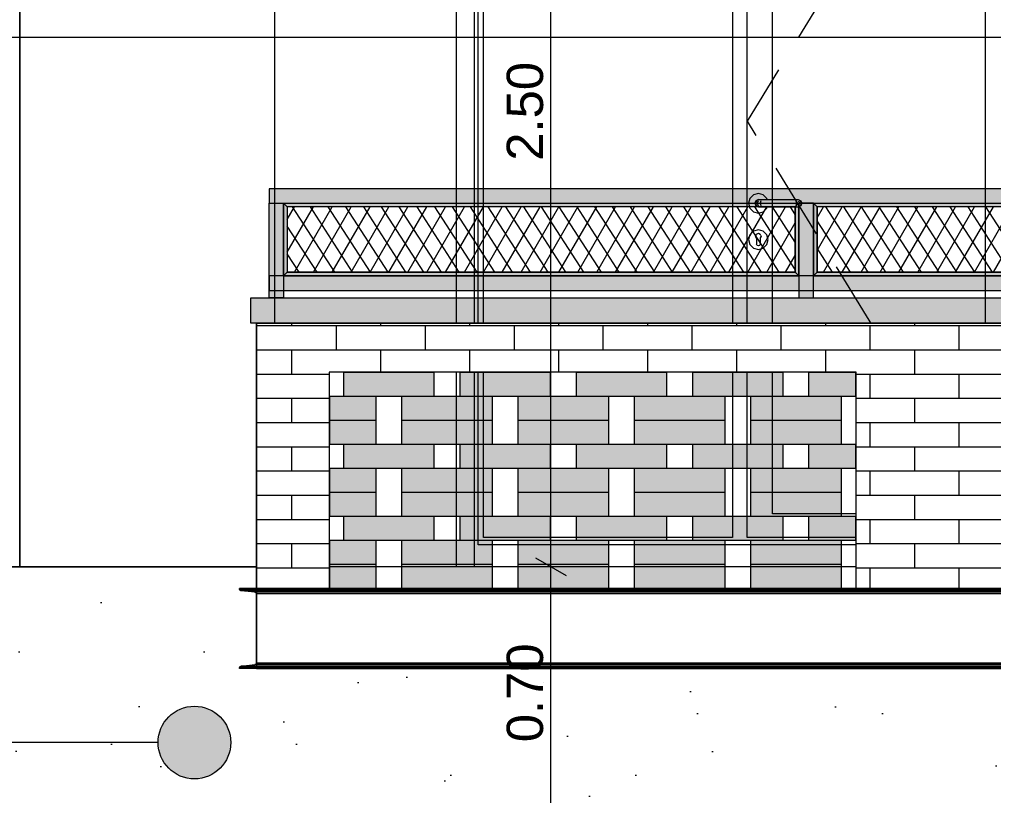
# Model space of a CAD drawing. Header units: millimetres. Extents: x 476571643 to 477489869, y 4620928210 to 4621294454.
# Drawn here: x 477462003 to 477464682, y 4621005800 to 4621007936 of the extents above; entities that cross this region are included whole.
import ezdxf

# ---------------------------------------------------------------- set-up
doc = ezdxf.new("R2010")
doc.units = ezdxf.units.MM
doc.header["$MEASUREMENT"] = 0
doc.set_wipeout_variables(frame=1)
doc.linetypes.add('Hidden Line', pattern=[317.5, 211.666667, -105.833333])
doc.linetypes.add('Wipeout_Contour', pattern=[1000, 0, -1000])
for name, color, linetype, lineweight in [('2D Drafting - General_Pen_No__7_Pen_No__7', 7, 'Continuous', 0), ('New_2D Drafting - General_Pen_No__30_Pen_No__9_Pen_No__9_Pen_No__250', 7, 'Continuous', 0), ('New_2D Drafting - General_Pen_No__30_Pen_No__9_Pen_No__9_Pen_No__255', 255, 'Continuous', 0), ('New_2D Drafting - General_Pen_No__30_Pen_No__9_Pen_No__9_Pen_No__42', 250, 'Continuous', 0), ('New_2D Drafting - General_Pen_No__30_Pen_No__9_Pen_No__9_Pen_No__7', 7, 'Continuous', 0), ('New_2D Drafting - General_Pen_No__4', 7, 'Continuous', 0), ('New_2D Drafting - General_Pen_No__7', 7, 'Continuous', 0), ('New_Structural - Bearing_Pen_No__250', 7, 'Continuous', 0), ('New_Structural - Bearing_Pen_No__4', 7, 'Continuous', 0), ('Structural - Bearing_Pen_No__250', 7, 'Continuous', 0), ('zoma_Pen_No__142', 142, 'Continuous', 0), ('zoma_Pen_No__5_Pen_No__142', 142, 'Continuous', 0)]:
    doc.layers.add(name, color=color, linetype=linetype, lineweight=lineweight)
for name, color, linetype in [('New_2D Drafting - General_Pen_No__30_Pen_No__9_Pen_No__9', 7, 'Continuous'), ('zoma', 7, 'Continuous'), ('zoma_Pen_No__5', 7, 'Continuous')]:
    doc.layers.add(name, color=color, linetype=linetype)
doc.layers.add('New_2D Drafting - General_Pen_No__30_Pen_No__9_Pen_No__9_Pen_No__252', color=7, linetype='Continuous', lineweight=0, true_color=0x666666)
doc.layers.add('New_2D Drafting - General_Pen_No__30_Pen_No__9_Pen_No__9_Pen_No__254', color=7, linetype='Continuous', lineweight=0, true_color=0xcccccc)
doc.styles.add('GENERATED_STYLE_2', font='arial.ttf')
doc.dimstyles.new('GENERATED_STYLE__32', dxfattribs={"dimtxt": 100, "dimasz": 64.421331, "dimexe": 0.18, "dimexo": 3, "dimgap": 0.09, "dimtad": 1, "dimlfac": 0.001, "dimzin": 0, "dimdsep": 46, "dimtxsty": 'GENERATED_STYLE_2', "dimblk": 'ARROWHEAD_2', "dimblk1": 'ARROWHEAD_2', "dimblk2": 'ARROWHEAD_2', "dimcen": 0.09, "dimclrd": 142, "dimclre": 142, "dimclrt": 142, "dimadec": 0, "dimazin": 0, "dimtfac": 1, "dimtdec": 4, "dimtmove": 0, "dimatfit": 3, "dimfxl": 1, "dimtolj": 1, "dimtzin": 0, "dimarcsym": 0})
pattern_1 = [(60, (476844527.15, 4621385791.044), (-38.9711432, 22.5), []), (122.8330945, (476844527.15, 4621385791.044), (36.8060797, 18.75), [])]

# ---------------------------------------------------------------- blocks, each defined once
blk = doc.blocks.new('Line_109', base_point=(477472321.6, 4621007886))
at = {"layer": 'zoma_Pen_No__5_Pen_No__142', "color": 142, "linetype": 'Continuous', "lineweight": 0}
blk.add_line((477472221.6, 4621007886), (477452355.6, 4621007886), dxfattribs=at)
blk = doc.blocks.new('*D2150', base_point=(476844527.1, 4621385791))
at = {"layer": 'zoma_Pen_No__142', "color": 142, "linetype": 'Continuous', "lineweight": 0, "transparency": 16777216}
for p, q in [((477463528, 4621006430), (477463400.9, 4621006430)), ((477463422, 4621006454.5), (477463506.8, 4621006405.5)), ((477463464.4, 4621005730), (477463464.4, 4621006430)), ((477463422, 4621005754.5), (477463506.8, 4621005705.5)), ((477463528, 4621005730), (477463400.9, 4621005730))]:
    blk.add_line(p, q, dxfattribs=at)
at = {"layer": 'zoma_Pen_No__142', "color": 142, "lineweight": 0, "transparency": 16777216, "insert": (477463444.4, 4621005947), "char_height": 100, "attachment_point": 7, "rotation": 90, "style": 'GENERATED_STYLE_2'}
blk.add_mtext('\\A1;{\\pql;\\fArial CYR|b0|i0|c204|p34;0.70}', dxfattribs=at)
blk = doc.blocks.new('ARROWHEAD_2')
at = {"color": 0, "linetype": 'Continuous', "lineweight": 0}
for p, q in [((-0.378, -0.655), (0.378, 0.655)), ((0, 0), (-1, 0))]:
    blk.add_line(p, q, dxfattribs=at)
blk = doc.blocks.new('*D2151', base_point=(476844527.1, 4621385791))
at = {"layer": 'zoma_Pen_No__142', "color": 142, "linetype": 'Continuous', "lineweight": 0, "transparency": 16777216}
for p, q in [((477463422, 4621008954.5), (477463506.8, 4621008905.5)), ((477463528, 4621008930), (477463400.9, 4621008930)), ((477463464.4, 4621006430), (477463464.4, 4621008930)), ((477463528, 4621006430), (477463400.9, 4621006430)), ((477463422, 4621006454.5), (477463506.8, 4621006405.5))]:
    blk.add_line(p, q, dxfattribs=at)
at = {"layer": 'zoma_Pen_No__142', "color": 142, "lineweight": 0, "transparency": 16777216, "insert": (477463444.4, 4621007547), "char_height": 100, "attachment_point": 7, "rotation": 90, "style": 'GENERATED_STYLE_2'}
blk.add_mtext('\\A1;{\\pql;\\fArial CYR|b0|i0|c204|p34;2.50}', dxfattribs=at)
blk = doc.blocks.new('*D2161', base_point=(476844527.1, 4621385791))
at = {"layer": 'zoma_Pen_No__142', "color": 142, "linetype": 'Continuous', "lineweight": 0, "transparency": 16777216}
for p, q in [((477470461.6, 4621006430), (477470334.4, 4621006430)), ((477470355.6, 4621006454.5), (477470440.4, 4621006405.5)), ((477470398, 4621005730), (477470398, 4621006430)), ((477470355.6, 4621005754.5), (477470440.4, 4621005705.5)), ((477470461.6, 4621005730), (477470334.4, 4621005730))]:
    blk.add_line(p, q, dxfattribs=at)
at = {"layer": 'zoma_Pen_No__142', "color": 142, "lineweight": 0, "transparency": 16777216, "insert": (477470378, 4621005947), "char_height": 100, "attachment_point": 7, "rotation": 90, "style": 'GENERATED_STYLE_2'}
blk.add_mtext('\\A1;{\\pql;\\fArial CYR|b0|i0|c204|p34;0.70}', dxfattribs=at)
blk = doc.blocks.new('*D2162', base_point=(476844527.1, 4621385791))
at = {"layer": 'zoma_Pen_No__142', "color": 142, "linetype": 'Continuous', "lineweight": 0, "transparency": 16777216}
for p, q in [((477470355.6, 4621008954.5), (477470440.4, 4621008905.5)), ((477470461.6, 4621008930), (477470334.4, 4621008930)), ((477470398, 4621006430), (477470398, 4621008930)), ((477470461.6, 4621006430), (477470334.4, 4621006430)), ((477470355.6, 4621006454.5), (477470440.4, 4621006405.5))]:
    blk.add_line(p, q, dxfattribs=at)
at = {"layer": 'zoma_Pen_No__142', "color": 142, "lineweight": 0, "transparency": 16777216, "insert": (477470378, 4621007547), "char_height": 100, "attachment_point": 7, "rotation": 90, "style": 'GENERATED_STYLE_2'}
blk.add_mtext('\\A1;{\\pql;\\fArial CYR|b0|i0|c204|p34;2.50}', dxfattribs=at)
blk = doc.blocks.new('*D2173', base_point=(476844527.1, 4621385791))
at = {"layer": 'zoma_Pen_No__142', "color": 142, "linetype": 'Continuous', "lineweight": 0, "transparency": 16777216}
for p, q in [((477478274.2, 4621006430), (477478147, 4621006430)), ((477478168.2, 4621006454.5), (477478253, 4621006405.5)), ((477478210.6, 4621005730), (477478210.6, 4621006430)), ((477478168.2, 4621005754.5), (477478253, 4621005705.5)), ((477478274.2, 4621005730), (477478147, 4621005730))]:
    blk.add_line(p, q, dxfattribs=at)
at = {"layer": 'zoma_Pen_No__142', "color": 142, "lineweight": 0, "transparency": 16777216, "insert": (477478190.6, 4621005947), "char_height": 100, "attachment_point": 7, "rotation": 90, "style": 'GENERATED_STYLE_2'}
blk.add_mtext('\\A1;{\\pql;\\fArial CYR|b0|i0|c204|p34;0.70}', dxfattribs=at)
blk = doc.blocks.new('*D2174', base_point=(476844527.1, 4621385791))
at = {"layer": 'zoma_Pen_No__142', "color": 142, "linetype": 'Continuous', "lineweight": 0, "transparency": 16777216}
for p, q in [((477478168.2, 4621008954.5), (477478253, 4621008905.5)), ((477478274.2, 4621008930), (477478147, 4621008930)), ((477478210.6, 4621006430), (477478210.6, 4621008930)), ((477478274.2, 4621006430), (477478147, 4621006430)), ((477478168.2, 4621006454.5), (477478253, 4621006405.5))]:
    blk.add_line(p, q, dxfattribs=at)
at = {"layer": 'zoma_Pen_No__142', "color": 142, "lineweight": 0, "transparency": 16777216, "insert": (477478190.6, 4621007547), "char_height": 100, "attachment_point": 7, "rotation": 90, "style": 'GENERATED_STYLE_2'}
blk.add_mtext('\\A1;{\\pql;\\fArial CYR|b0|i0|c204|p34;2.50}', dxfattribs=at)
blk = doc.blocks.new('*D2184', base_point=(476844527.1, 4621385791))
at = {"layer": 'zoma_Pen_No__142', "color": 142, "linetype": 'Continuous', "lineweight": 0, "transparency": 16777216}
for p, q in [((477480966.4, 4621006430), (477480839.2, 4621006430)), ((477480860.4, 4621006454.5), (477480945.2, 4621006405.5)), ((477480902.8, 4621005730), (477480902.8, 4621006430)), ((477480860.4, 4621005754.5), (477480945.2, 4621005705.5)), ((477480966.4, 4621005730), (477480839.2, 4621005730))]:
    blk.add_line(p, q, dxfattribs=at)
at = {"layer": 'zoma_Pen_No__142', "color": 142, "lineweight": 0, "transparency": 16777216, "insert": (477480882.8, 4621005947), "char_height": 100, "attachment_point": 7, "rotation": 90, "style": 'GENERATED_STYLE_2'}
blk.add_mtext('\\A1;{\\pql;\\fArial CYR|b0|i0|c204|p34;0.70}', dxfattribs=at)
blk = doc.blocks.new('*D2185', base_point=(476844527.1, 4621385791))
at = {"layer": 'zoma_Pen_No__142', "color": 142, "linetype": 'Continuous', "lineweight": 0, "transparency": 16777216}
for p, q in [((477480860.4, 4621008954.5), (477480945.2, 4621008905.5)), ((477480966.4, 4621008930), (477480839.2, 4621008930)), ((477480902.8, 4621006430), (477480902.8, 4621008930)), ((477480966.4, 4621006430), (477480839.2, 4621006430)), ((477480860.4, 4621006454.5), (477480945.2, 4621006405.5))]:
    blk.add_line(p, q, dxfattribs=at)
at = {"layer": 'zoma_Pen_No__142', "color": 142, "lineweight": 0, "transparency": 16777216, "insert": (477480882.8, 4621007547), "char_height": 100, "attachment_point": 7, "rotation": 90, "style": 'GENERATED_STYLE_2'}
blk.add_mtext('\\A1;{\\pql;\\fArial CYR|b0|i0|c204|p34;2.50}', dxfattribs=at)
blk = doc.blocks.new('Line_112', base_point=(477462519.4, 4620995141.9))
at = {"layer": 'zoma_Pen_No__5_Pen_No__142', "linetype": 'Continuous', "lineweight": 0}
blk.add_hatch(color=142, dxfattribs=at).paths.add_polyline_path([(477462419.4, 4620995141.9), (477462427, 4620995103.6), (477462448.7, 4620995071.2), (477462481.1, 4620995049.5), (477462519.4, 4620995041.9), (477462557.7, 4620995049.5), (477462590.1, 4620995071.2), (477462611.8, 4620995103.6), (477462619.4, 4620995141.9), (477462611.8, 4620995180.2), (477462590.1, 4620995212.6), (477462557.7, 4620995234.3), (477462519.4, 4620995241.9), (477462481.1, 4620995234.3), (477462448.7, 4620995212.6), (477462427, 4620995180.2)])
at = {"layer": 'zoma_Pen_No__5_Pen_No__142', "color": 142, "linetype": 'Continuous', "lineweight": 0}
blk.add_line((477462419.4, 4620995141.9), (477452132.6, 4620995141.9), dxfattribs=at)
blk.add_circle((477462519.4, 4620995141.9), 100, dxfattribs=at)

msp = doc.modelspace()

# ---------------------------------------------------------------- hatches: boundary and pattern name
at = {"layer": 'New_2D Drafting - General_Pen_No__30_Pen_No__9_Pen_No__9_Pen_No__255', "linetype": 'Continuous', "lineweight": 0}
for points in [[(477462689.307, 4621007469.985), (477462689.307, 4621007429.985), (477468519.303, 4621007429.985), (477468519.303, 4621007469.985)], [(477462729.314, 4621007169.985), (477462689.307, 4621007169.985), (477462689.307, 4621007429.985), (477462729.314, 4621007429.985)], [(477462739.314, 4621007419.985), (477462739.314, 4621007239.985), (477462729.314, 4621007229.985), (477462729.314, 4621007429.985)], [(477462739.314, 4621007419.985), (477462729.314, 4621007429.985), (477464146.814, 4621007429.985), (477464136.814, 4621007419.985)], [(477464146.814, 4621007430.011), (477464136.814, 4621007420.011), (477464136.814, 4621007239.985), (477464146.814, 4621007229.985)], [(477464146.814, 4621007169.985), (477464186.814, 4621007169.985), (477464186.814, 4621007429.985), (477464146.814, 4621007429.985)], [(477464186.814, 4621007429.985), (477465584.314, 4621007429.985), (477465574.314, 4621007419.985), (477464196.814, 4621007419.985)], [(477464186.814, 4621007429.985), (477464186.814, 4621007229.985), (477464196.814, 4621007239.985), (477464196.814, 4621007419.985)], [(477462739.314, 4621007239.985), (477462729.314, 4621007229.985), (477464146.814, 4621007229.985), (477464136.814, 4621007239.985)], [(477464186.814, 4621007229.985), (477465584.314, 4621007229.985), (477465574.314, 4621007239.985), (477464196.814, 4621007239.985)], [(477462689.307, 4621007229.985), (477462689.307, 4621007189.985), (477468519.303, 4621007189.985), (477468519.303, 4621007229.985)], [(477468569.303, 4621007099.985), (477462639.307, 4621007099.985), (477462639.307, 4621007169.985), (477468569.303, 4621007169.985)]]:
    msp.add_hatch(color=255, dxfattribs=at).paths.add_polyline_path(points)
at = {"layer": 'New_2D Drafting - General_Pen_No__7', "linetype": 'Continuous', "lineweight": 0}
h = msp.add_hatch(dxfattribs=at)
h.set_pattern_fill('BATT_INSULATION', style=0, pattern_type=2)
h.set_pattern_definition(pattern_1)
h.paths.add_polyline_path([(477464136.814, 4621007419.985), (477462739.314, 4621007419.985), (477462739.314, 4621007239.985), (477464136.814, 4621007239.985)])
h = msp.add_hatch(dxfattribs=at)
h.set_pattern_fill('BATT_INSULATION', style=0, pattern_type=2)
h.set_pattern_definition(pattern_1)
h.paths.add_polyline_path([(477465574.314, 4621007419.985), (477464196.814, 4621007419.985), (477464196.814, 4621007239.985), (477465574.314, 4621007239.985)])

# ---------------------------------------------------------------- linework, layer by layer
at = {"layer": '2D Drafting - General_Pen_No__7_Pen_No__7', "color": 7, "linetype": 'Continuous', "lineweight": 0, "flags": 128}
for points in [[(477463264.432, 4621008869.999), (477464744.432, 4621008869.994), (477464744.424, 4621006489.996), (477463264.424, 4621006490.001)], [(477463279.432, 4621008854.999), (477463964.432, 4621008854.997), (477463964.424, 4621006509.999), (477463279.424, 4621006510.001)], [(477464004.428, 4621008854.996), (477464729.432, 4621008854.994), (477464729.424, 4621006509.996), (477464004.424, 4621006509.999)], [(477464074.432, 4621008784.996), (477464659.432, 4621008784.994), (477464659.424, 4621006574.997), (477464074.424, 4621006574.999)]]:
    msp.add_lwpolyline(points, close=True, dxfattribs=at)
at = {"layer": 'New_2D Drafting - General_Pen_No__30_Pen_No__9_Pen_No__9_Pen_No__250', "color": 7, "linetype": 'Continuous', "lineweight": 0, "flags": 128}
msp.add_lwpolyline([(477462689.307, 4621007229.985), (477462689.307, 4621007189.985), (477468519.303, 4621007189.985), (477468519.303, 4621007229.985)], close=True, dxfattribs=at)
at = {"layer": 'New_2D Drafting - General_Pen_No__30_Pen_No__9_Pen_No__9_Pen_No__7', "color": 7, "linetype": 'Continuous', "lineweight": 0, "flags": 128}
for points in [[(477462703.954, 4621006429.989), (477462003.789, 4621006429.988), (477462003.789, 4621008929.993), (477462703.954, 4621008929.993)], [(477462689.307, 4621007469.985), (477462689.307, 4621007429.985), (477468519.303, 4621007429.985), (477468519.303, 4621007469.985)], [(477462729.314, 4621007169.985), (477462689.307, 4621007169.985), (477462689.307, 4621007429.985), (477462729.314, 4621007429.985)], [(477462739.314, 4621007419.985), (477462739.314, 4621007239.985), (477462729.314, 4621007229.985), (477462729.314, 4621007429.985)], [(477462739.314, 4621007419.985), (477462729.314, 4621007429.985), (477464146.814, 4621007429.985), (477464136.814, 4621007419.985)], [(477464146.814, 4621007430.011), (477464136.814, 4621007420.011), (477464136.814, 4621007239.985), (477464146.814, 4621007229.985)], [(477464146.814, 4621007169.985), (477464186.814, 4621007169.985), (477464186.814, 4621007429.985), (477464146.814, 4621007429.985)], [(477464186.814, 4621007429.985), (477465584.314, 4621007429.985), (477465574.314, 4621007419.985), (477464196.814, 4621007419.985)], [(477464186.814, 4621007429.985), (477464186.814, 4621007229.985), (477464196.814, 4621007239.985), (477464196.814, 4621007419.985)], [(477462739.314, 4621007239.985), (477462729.314, 4621007229.985), (477464146.814, 4621007229.985), (477464136.814, 4621007239.985)], [(477464186.814, 4621007229.985), (477465584.314, 4621007229.985), (477465574.314, 4621007239.985), (477464196.814, 4621007239.985)], [(477468569.303, 4621007099.985), (477462639.307, 4621007099.985), (477462639.307, 4621007169.985), (477468569.303, 4621007169.985)]]:
    msp.add_lwpolyline(points, close=True, dxfattribs=at)
at = {"layer": 'New_2D Drafting - General_Pen_No__4', "color": 7, "linetype": 'Continuous', "lineweight": 0, "flags": 128}
for points in [[(477464136.814, 4621007419.985), (477462739.314, 4621007419.985), (477462739.314, 4621007239.985), (477464136.814, 4621007239.985)], [(477465574.314, 4621007419.985), (477464196.814, 4621007419.985), (477464196.814, 4621007239.985), (477465574.314, 4621007239.985)]]:
    msp.add_lwpolyline(points, close=True, dxfattribs=at)
at = {"layer": 'New_Structural - Bearing_Pen_No__250', "color": 7, "linetype": 'Continuous', "lineweight": 0}
for p, q in [((477464021.817, 4621007453.38), (477464011.935, 4621007443.497)), ((477464035.318, 4621007456.997), (477464021.817, 4621007453.38)), ((477464048.817, 4621007453.38), (477464035.318, 4621007456.997)), ((477464058.7, 4621007443.497), (477464048.817, 4621007453.38)), ((477464011.935, 4621007443.497), (477464008.317, 4621007429.997)), ((477464008.317, 4621007429.997), (477464011.935, 4621007416.497)), ((477464028.246, 4621007437.068), (477464025.317, 4621007429.997)), ((477464025.317, 4621007429.997), (477464028.246, 4621007422.926)), ((477464029.798, 4621007437.068), (477464027.039, 4621007429.997)), ((477464027.039, 4621007429.997), (477464029.798, 4621007422.926)), ((477464035.317, 4621007439.997), (477464028.246, 4621007437.068)), ((477464028.246, 4621007422.926), (477464035.317, 4621007419.997)), ((477464034.613, 4621007437.068), (477464032.501, 4621007429.997)), ((477464032.501, 4621007429.997), (477464034.613, 4621007422.926)), ((477464035.317, 4621007439.997), (477464036.459, 4621007439.997)), ((477464036.459, 4621007439.997), (477464039.711, 4621007439.997)), ((477464039.711, 4621007439.997), (477464044.577, 4621007439.997)), ((477464041.818, 4621007437.068), (477464040.675, 4621007429.997)), ((477464040.675, 4621007429.997), (477464041.818, 4621007422.926)), ((477464044.577, 4621007439.997), (477464050.317, 4621007439.997)), ((477464050.317, 4621007439.997), (477464130.317, 4621007439.997)), ((477464059.638, 4621007439.997), (477464058.7, 4621007443.497)), ((477464130.317, 4621007439.997), (477464136.058, 4621007439.997)), ((477464136.058, 4621007439.997), (477464140.924, 4621007439.997)), ((477464138.817, 4621007437.068), (477464139.959, 4621007429.997)), ((477464139.959, 4621007429.997), (477464138.817, 4621007422.926)), ((477464140.924, 4621007439.997), (477464144.176, 4621007439.997)), ((477464144.176, 4621007439.997), (477464145.317, 4621007439.997)), ((477464145.317, 4621007439.997), (477464152.389, 4621007437.068)), ((477464152.388, 4621007422.926), (477464145.317, 4621007419.997)), ((477464146.022, 4621007437.068), (477464148.134, 4621007429.997)), ((477464148.134, 4621007429.997), (477464146.022, 4621007422.926)), ((477464150.836, 4621007437.068), (477464153.595, 4621007429.997)), ((477464153.595, 4621007429.997), (477464150.836, 4621007422.926)), ((477464155.317, 4621007429.997), (477464152.388, 4621007422.926)), ((477464152.389, 4621007437.068), (477464155.317, 4621007429.997)), ((477464011.935, 4621007416.497), (477464021.817, 4621007406.615)), ((477464021.817, 4621007406.615), (477464035.317, 4621007402.997)), ((477464035.317, 4621007419.997), (477464036.459, 4621007419.997)), ((477464035.317, 4621007402.997), (477464048.817, 4621007406.615)), ((477464036.459, 4621007419.997), (477464039.711, 4621007419.997)), ((477464039.711, 4621007419.997), (477464044.577, 4621007419.997)), ((477464044.577, 4621007419.997), (477464050.317, 4621007419.997)), ((477464048.817, 4621007406.615), (477464058.7, 4621007416.497)), ((477464050.317, 4621007419.997), (477464130.317, 4621007419.997)), ((477464058.7, 4621007416.497), (477464059.638, 4621007419.997)), ((477464130.317, 4621007419.997), (477464136.058, 4621007419.997)), ((477464136.058, 4621007419.997), (477464140.924, 4621007419.997)), ((477464140.924, 4621007419.997), (477464144.176, 4621007419.997)), ((477464144.176, 4621007419.997), (477464145.317, 4621007419.997)), ((477464011.934, 4621007343.497), (477464008.317, 4621007329.997)), ((477464021.817, 4621007353.38), (477464011.934, 4621007343.497)), ((477464035.317, 4621007356.997), (477464021.817, 4621007353.38)), ((477464028.597, 4621007341.637), (477464027.849, 4621007339.69)), ((477464028.597, 4621007341.637), (477464029.942, 4621007345.141)), ((477464029.942, 4621007345.141), (477464035.317, 4621007347.423)), ((477464048.817, 4621007353.38), (477464035.317, 4621007356.997)), ((477464035.317, 4621007347.423), (477464040.692, 4621007345.141)), ((477464042.037, 4621007341.637), (477464040.692, 4621007345.141)), ((477464042.037, 4621007341.637), (477464042.785, 4621007339.69)), ((477464058.7, 4621007343.497), (477464048.817, 4621007353.38)), ((477464062.317, 4621007329.997), (477464058.7, 4621007343.497)), ((477464008.317, 4621007329.997), (477464011.934, 4621007316.497)), ((477464011.934, 4621007316.497), (477464021.817, 4621007306.615)), ((477464030.317, 4621007334.397), (477464027.849, 4621007339.69)), ((477464030.317, 4621007332.884), (477464030.317, 4621007334.397)), ((477464030.317, 4621007332.884), (477464030.317, 4621007329.997)), ((477464030.317, 4621007329.997), (477464030.317, 4621007327.111)), ((477464030.317, 4621007327.111), (477464030.317, 4621007321.337)), ((477464030.317, 4621007321.337), (477464030.317, 4621007317.497)), ((477464031.781, 4621007313.962), (477464030.317, 4621007317.497)), ((477464035.317, 4621007312.497), (477464031.781, 4621007313.962)), ((477464038.853, 4621007313.962), (477464035.317, 4621007312.497)), ((477464040.317, 4621007317.497), (477464038.853, 4621007313.962)), ((477464042.785, 4621007339.69), (477464040.317, 4621007334.397)), ((477464040.317, 4621007334.397), (477464040.317, 4621007332.884)), ((477464040.317, 4621007332.884), (477464040.317, 4621007329.997)), ((477464040.317, 4621007329.997), (477464040.317, 4621007327.111)), ((477464040.317, 4621007327.111), (477464040.317, 4621007321.337)), ((477464040.317, 4621007321.337), (477464040.317, 4621007317.497)), ((477464048.817, 4621007306.615), (477464058.7, 4621007316.497)), ((477464058.7, 4621007316.497), (477464062.317, 4621007329.997)), ((477464021.817, 4621007306.615), (477464035.317, 4621007302.997)), ((477464035.317, 4621007302.997), (477464048.817, 4621007306.615))]:
    msp.add_line(p, q, dxfattribs=at)

# ---------------------------------------------------------------- block references
at = {"layer": 'zoma_Pen_No__5', "color": 142, "linetype": 'Continuous', "lineweight": 0}
msp.add_blockref('Line_109', (477472321.633, 4621007885.988), dxfattribs=at)

# ---------------------------------------------------------------- next in the draw order: wipeouts: each hides what was drawn before it
at = {"color": 254, "linetype": 'Wipeout_Contour', "lineweight": 0, "ltscale": 27873645293.87504}
msp.add_wipeout([(477468504.127, 4621006149.991), (477468504.127, 4621005729.993), (477461534.094, 4621005729.993), (477461534.094, 4621006429.993), (477462654.307, 4621006429.993), (477462654.307, 4621006149.991)], dxfattribs=at).dxf.layer = 'New_2D Drafting - General_Pen_No__30_Pen_No__9_Pen_No__9'

# ---------------------------------------------------------------- next in the draw order: hatches: boundary and pattern name
at = {"layer": 'New_2D Drafting - General_Pen_No__30_Pen_No__9_Pen_No__9_Pen_No__42', "linetype": 'Continuous', "lineweight": 0, "true_color": 0xc7c8ca}
h = msp.add_hatch(dxfattribs=at)
h.set_pattern_fill('CUT_STONE', color=9, style=0, pattern_type=2)
h.set_pattern_definition([(45, (476844527.15, 4621386591.04), (-254.55844, 254.55844), [0, -240, 0, -360]), (110, (476845327.15, 4621386591.04), (338.28934, 123.12725), [0, -176, 0, -304])])
h.paths.add_polyline_path([(477468504.127, 4621006149.991), (477468504.127, 4621005729.993), (477461534.094, 4621005729.993), (477461534.094, 4621006429.993), (477462654.307, 4621006429.993), (477462654.307, 4621006149.991)])

# ---------------------------------------------------------------- next in the draw order: linework, layer by layer
at = {"layer": '2D Drafting - General_Pen_No__7_Pen_No__7', "color": 7, "linetype": 'Continuous', "lineweight": 0, "flags": 128}
msp.add_lwpolyline([(477464800.307, 4621006429.995), (477463204.424, 4621006430), (477463204.432, 4621008930), (477464804.432, 4621008929.995)], dxfattribs=at)
msp.add_lwpolyline([(477463254.432, 4621008879.999), (477464754.432, 4621008879.994), (477464754.424, 4621006429.995), (477463254.424, 4621006430.001)], close=True, dxfattribs=at)
at = {"layer": '2D Drafting - General_Pen_No__7_Pen_No__7', "color": 7, "linetype": 'Hidden Line', "lineweight": 0, "flags": 128}
msp.add_lwpolyline([(477464754.432, 4621008879.994), (477464004.428, 4621007655.874), (477464753.647, 4621006431.279)], dxfattribs=at)
at = {"layer": 'New_2D Drafting - General_Pen_No__30_Pen_No__9_Pen_No__9_Pen_No__7', "color": 7, "linetype": 'Continuous', "lineweight": 0, "flags": 128}
msp.add_lwpolyline([(477468504.127, 4621006149.991), (477468504.127, 4621005729.993), (477461534.094, 4621005729.993), (477461534.094, 4621006429.993), (477462654.307, 4621006429.993), (477462654.307, 4621006149.991)], close=True, dxfattribs=at)
at = {"layer": 'New_Structural - Bearing_Pen_No__250', "color": 7, "linetype": 'Continuous', "lineweight": 0}
msp.add_line((477468503.789, 4621006429.993), (477461533.757, 4621006429.993), dxfattribs=at)
at = {"layer": 'Structural - Bearing_Pen_No__250', "color": 7, "linetype": 'Continuous', "lineweight": 0}
for p, q in [((477462003.789, 4621008929.993), (477462003.789, 4621006429.988)), ((477462607.989, 4621006367.496), (477462607.989, 4621006369.991)), ((477468600.641, 4621006369.991), (477462607.989, 4621006369.991)), ((477462608.388, 4621006365.965), (477462607.989, 4621006367.496)), ((477468600.641, 4621006367.496), (477462607.989, 4621006367.496)), ((477462609.526, 4621006364.667), (477462608.388, 4621006365.965)), ((477462611.229, 4621006363.8), (477462609.526, 4621006364.667)), ((477462612.451, 4621006363.541), (477462611.229, 4621006363.8)), ((477462649.852, 4621006359.551), (477462612.451, 4621006363.541)), ((477468596.178, 4621006363.541), (477462612.451, 4621006363.541)), ((477462651.074, 4621006359.291), (477462649.852, 4621006359.551)), ((477468558.777, 4621006359.551), (477462649.852, 4621006359.551)), ((477462652.777, 4621006358.424), (477462651.074, 4621006359.291)), ((477462653.915, 4621006357.126), (477462652.777, 4621006358.424)), ((477462654.315, 4621006355.596), (477462653.915, 4621006357.126)), ((477462654.315, 4621006164.404), (477462654.315, 4621006355.596)), ((477468554.315, 4621006355.596), (477462654.315, 4621006355.596)), ((477462651.074, 4621006160.69), (477462652.777, 4621006161.557)), ((477462652.777, 4621006161.557), (477462653.915, 4621006162.855)), ((477462653.915, 4621006162.855), (477462654.315, 4621006164.386)), ((477468554.316, 4621006164.386), (477462654.315, 4621006164.386)), ((477462607.989, 4621006152.486), (477462608.388, 4621006154.016)), ((477462607.989, 4621006149.991), (477462607.989, 4621006152.486)), ((477468600.641, 4621006152.486), (477462607.989, 4621006152.486)), ((477468600.641, 4621006149.991), (477462607.989, 4621006149.991)), ((477462608.388, 4621006154.016), (477462609.526, 4621006155.314)), ((477462609.526, 4621006155.314), (477462611.229, 4621006156.181)), ((477462611.229, 4621006156.181), (477462612.451, 4621006156.441)), ((477462612.451, 4621006156.441), (477462649.852, 4621006160.431)), ((477468596.178, 4621006156.441), (477462612.451, 4621006156.441)), ((477462649.852, 4621006160.431), (477462651.074, 4621006160.69)), ((477468558.777, 4621006160.431), (477462649.852, 4621006160.431))]:
    msp.add_line(p, q, dxfattribs=at)

# ---------------------------------------------------------------- next in the draw order: block references
at = {"layer": 'zoma_Pen_No__5', "color": 142, "linetype": 'Continuous', "lineweight": 0}
msp.add_blockref('Line_112', (477462483.848, 4621005946.179), dxfattribs=at)

# ---------------------------------------------------------------- next in the draw order: wipeouts: each hides what was drawn before it
at = {"color": 254, "linetype": 'Wipeout_Contour', "lineweight": 0, "ltscale": 74329732287.72212}
msp.add_wipeout([(477468554.303, 4621006369.991), (477468354.188, 4621006369.991), (477468354.188, 4621006964.991), (477466904.247, 4621006964.991), (477466904.247, 4621006369.991), (477466504.247, 4621006369.991), (477466504.247, 4621006964.985), (477464704.248, 4621006964.985), (477464704.248, 4621006369.991), (477464304.248, 4621006369.991), (477464304.248, 4621006964.985), (477462854.307, 4621006964.985), (477462854.307, 4621006369.991), (477462654.307, 4621006369.991), (477462654.307, 4621007099.985), (477468554.303, 4621007099.985)], dxfattribs=at).dxf.layer = 'New_2D Drafting - General_Pen_No__30_Pen_No__9_Pen_No__9'

# ---------------------------------------------------------------- next in the draw order: hatches: boundary and pattern name
at = {"layer": 'New_2D Drafting - General_Pen_No__30_Pen_No__9_Pen_No__9_Pen_No__254', "linetype": 'Continuous', "lineweight": 0, "true_color": 0xcccccc}
h = msp.add_hatch(dxfattribs=at)
h.set_pattern_fill('BRICK___RUNNING_BOND', color=254, style=0, pattern_type=2)
h.set_pattern_definition([(0, (477463119.12, 4621006759.99), (0, 66.64), []), (90, (477463119.12, 4621006759.99), (-244.8, 0), [66.64, -66.64]), (90, (477463241.52, 4621006826.63), (-244.8, 0), [66.64, -66.64])])
h.paths.add_polyline_path([(477468554.303, 4621006369.991), (477468354.188, 4621006369.991), (477468354.188, 4621006964.991), (477466904.247, 4621006964.991), (477466904.247, 4621006369.991), (477466504.247, 4621006369.991), (477466504.247, 4621006964.985), (477464704.248, 4621006964.985), (477464704.248, 4621006369.991), (477464304.248, 4621006369.991), (477464304.248, 4621006964.985), (477462854.307, 4621006964.985), (477462854.307, 4621006369.991), (477462654.307, 4621006369.991), (477462654.307, 4621007099.985), (477468554.303, 4621007099.985)])
at = {"layer": 'New_2D Drafting - General_Pen_No__30_Pen_No__9_Pen_No__9_Pen_No__255', "linetype": 'Continuous', "lineweight": 0}
for points in [[(477463143.765, 4621006963.985), (477462893.765, 4621006963.985), (477462893.765, 4621006898.985), (477463143.765, 4621006898.985)], [(477463463.765, 4621006963.985), (477463213.765, 4621006963.985), (477463213.765, 4621006898.985), (477463463.765, 4621006898.985)], [(477463783.765, 4621006963.985), (477463533.765, 4621006963.985), (477463533.765, 4621006898.985), (477463783.765, 4621006898.985)], [(477464103.765, 4621006963.985), (477463853.765, 4621006963.985), (477463853.765, 4621006898.985), (477464103.765, 4621006898.985)], [(477464303.25, 4621006963.985), (477464173.765, 4621006963.985), (477464173.765, 4621006898.985), (477464303.25, 4621006898.985)], [(477462855.765, 4621006897.985), (477462855.765, 4621006832.985), (477462983.765, 4621006832.985), (477462983.765, 4621006897.985)], [(477463053.765, 4621006897.985), (477463053.765, 4621006832.985), (477463303.765, 4621006832.985), (477463303.765, 4621006897.985)], [(477463373.765, 4621006897.985), (477463373.765, 4621006832.985), (477463623.765, 4621006832.985), (477463623.765, 4621006897.985)], [(477463693.765, 4621006897.985), (477463693.765, 4621006832.985), (477463943.765, 4621006832.985), (477463943.765, 4621006897.985)], [(477464013.765, 4621006897.985), (477464013.765, 4621006832.985), (477464263.765, 4621006832.985), (477464263.765, 4621006897.985)], [(477462855.765, 4621006831.985), (477462855.765, 4621006766.985), (477462983.765, 4621006766.985), (477462983.765, 4621006831.985)], [(477463053.765, 4621006831.985), (477463053.765, 4621006766.985), (477463303.765, 4621006766.985), (477463303.765, 4621006831.985)], [(477463373.765, 4621006831.985), (477463373.765, 4621006766.985), (477463623.765, 4621006766.985), (477463623.765, 4621006831.985)], [(477463693.765, 4621006831.985), (477463693.765, 4621006766.985), (477463943.765, 4621006766.985), (477463943.765, 4621006831.985)], [(477464013.765, 4621006831.985), (477464013.765, 4621006766.985), (477464263.765, 4621006766.985), (477464263.765, 4621006831.985)], [(477463143.765, 4621006700.985), (477463143.765, 4621006765.985), (477462893.765, 4621006765.985), (477462893.765, 4621006700.985)], [(477463463.765, 4621006700.985), (477463463.765, 4621006765.985), (477463213.765, 4621006765.985), (477463213.765, 4621006700.985)], [(477463783.765, 4621006700.985), (477463783.765, 4621006765.985), (477463533.765, 4621006765.985), (477463533.765, 4621006700.985)], [(477464103.765, 4621006700.985), (477464103.765, 4621006765.985), (477463853.765, 4621006765.985), (477463853.765, 4621006700.985)], [(477464303.25, 4621006765.985), (477464173.765, 4621006765.985), (477464173.765, 4621006700.985), (477464303.25, 4621006700.985)], [(477462983.765, 4621006699.985), (477462855.765, 4621006699.985), (477462855.765, 4621006634.985), (477462983.765, 4621006634.985)], [(477463303.765, 4621006699.985), (477463053.765, 4621006699.985), (477463053.765, 4621006634.985), (477463303.765, 4621006634.985)], [(477463623.765, 4621006699.985), (477463373.765, 4621006699.985), (477463373.765, 4621006634.985), (477463623.765, 4621006634.985)], [(477463943.765, 4621006699.985), (477463693.765, 4621006699.985), (477463693.765, 4621006634.985), (477463943.765, 4621006634.985)], [(477464263.765, 4621006699.985), (477464013.765, 4621006699.985), (477464013.765, 4621006634.985), (477464263.765, 4621006634.985)], [(477462983.765, 4621006633.985), (477462855.765, 4621006633.985), (477462855.765, 4621006568.985), (477462983.765, 4621006568.985)], [(477463303.765, 4621006633.985), (477463053.765, 4621006633.985), (477463053.765, 4621006568.985), (477463303.765, 4621006568.985)], [(477463623.765, 4621006633.985), (477463373.765, 4621006633.985), (477463373.765, 4621006568.985), (477463623.765, 4621006568.985)], [(477463943.765, 4621006633.985), (477463693.765, 4621006633.985), (477463693.765, 4621006568.985), (477463943.765, 4621006568.985)], [(477464263.765, 4621006633.985), (477464013.765, 4621006633.985), (477464013.765, 4621006568.985), (477464263.765, 4621006568.985)], [(477462893.765, 4621006567.985), (477462893.765, 4621006502.985), (477463143.765, 4621006502.985), (477463143.765, 4621006567.985)], [(477463213.765, 4621006567.985), (477463213.765, 4621006502.985), (477463463.765, 4621006502.985), (477463463.765, 4621006567.985)], [(477463533.765, 4621006567.985), (477463533.765, 4621006502.985), (477463783.765, 4621006502.985), (477463783.765, 4621006567.985)], [(477463853.765, 4621006567.985), (477463853.765, 4621006502.985), (477464103.765, 4621006502.985), (477464103.765, 4621006567.985)], [(477464303.25, 4621006567.985), (477464173.765, 4621006567.985), (477464173.765, 4621006502.985), (477464303.25, 4621006502.985)], [(477462983.765, 4621006501.985), (477462855.765, 4621006501.985), (477462855.765, 4621006436.985), (477462983.765, 4621006436.985)], [(477463303.765, 4621006501.985), (477463053.765, 4621006501.985), (477463053.765, 4621006436.985), (477463303.765, 4621006436.985)], [(477463623.765, 4621006501.985), (477463373.765, 4621006501.985), (477463373.765, 4621006436.985), (477463623.765, 4621006436.985)], [(477463943.765, 4621006501.985), (477463693.765, 4621006501.985), (477463693.765, 4621006436.985), (477463943.765, 4621006436.985)], [(477464263.765, 4621006501.985), (477464013.765, 4621006501.985), (477464013.765, 4621006436.985), (477464263.765, 4621006436.985)], [(477462983.765, 4621006435.985), (477462855.765, 4621006435.985), (477462855.765, 4621006370.985), (477462983.765, 4621006370.985)], [(477463303.765, 4621006435.985), (477463053.765, 4621006435.985), (477463053.765, 4621006370.985), (477463303.765, 4621006370.985)], [(477463623.765, 4621006435.985), (477463373.765, 4621006435.985), (477463373.765, 4621006370.985), (477463623.765, 4621006370.985)], [(477463943.765, 4621006435.985), (477463693.765, 4621006435.985), (477463693.765, 4621006370.985), (477463943.765, 4621006370.985)], [(477464263.765, 4621006435.985), (477464013.765, 4621006435.985), (477464013.765, 4621006370.985), (477464263.765, 4621006370.985)]]:
    msp.add_hatch(color=8, dxfattribs=at).paths.add_polyline_path(points)

# ---------------------------------------------------------------- next in the draw order: linework, layer by layer
at = {"layer": 'New_2D Drafting - General_Pen_No__30_Pen_No__9_Pen_No__9_Pen_No__252', "color": 251, "linetype": 'Continuous', "lineweight": 0, "true_color": 0x666666, "flags": 128}
for points in [[(477463143.765, 4621006963.985), (477462893.765, 4621006963.985), (477462893.765, 4621006898.985), (477463143.765, 4621006898.985)], [(477463463.765, 4621006963.985), (477463213.765, 4621006963.985), (477463213.765, 4621006898.985), (477463463.765, 4621006898.985)], [(477463783.765, 4621006963.985), (477463533.765, 4621006963.985), (477463533.765, 4621006898.985), (477463783.765, 4621006898.985)], [(477464103.765, 4621006963.985), (477463853.765, 4621006963.985), (477463853.765, 4621006898.985), (477464103.765, 4621006898.985)], [(477464303.25, 4621006963.985), (477464173.765, 4621006963.985), (477464173.765, 4621006898.985), (477464303.25, 4621006898.985)], [(477462855.765, 4621006897.985), (477462855.765, 4621006832.985), (477462983.765, 4621006832.985), (477462983.765, 4621006897.985)], [(477463053.765, 4621006897.985), (477463053.765, 4621006832.985), (477463303.765, 4621006832.985), (477463303.765, 4621006897.985)], [(477463373.765, 4621006897.985), (477463373.765, 4621006832.985), (477463623.765, 4621006832.985), (477463623.765, 4621006897.985)], [(477463693.765, 4621006897.985), (477463693.765, 4621006832.985), (477463943.765, 4621006832.985), (477463943.765, 4621006897.985)], [(477464013.765, 4621006897.985), (477464013.765, 4621006832.985), (477464263.765, 4621006832.985), (477464263.765, 4621006897.985)], [(477462855.765, 4621006831.985), (477462855.765, 4621006766.985), (477462983.765, 4621006766.985), (477462983.765, 4621006831.985)], [(477463053.765, 4621006831.985), (477463053.765, 4621006766.985), (477463303.765, 4621006766.985), (477463303.765, 4621006831.985)], [(477463373.765, 4621006831.985), (477463373.765, 4621006766.985), (477463623.765, 4621006766.985), (477463623.765, 4621006831.985)], [(477463693.765, 4621006831.985), (477463693.765, 4621006766.985), (477463943.765, 4621006766.985), (477463943.765, 4621006831.985)], [(477464013.765, 4621006831.985), (477464013.765, 4621006766.985), (477464263.765, 4621006766.985), (477464263.765, 4621006831.985)], [(477463143.765, 4621006700.985), (477463143.765, 4621006765.985), (477462893.765, 4621006765.985), (477462893.765, 4621006700.985)], [(477463463.765, 4621006700.985), (477463463.765, 4621006765.985), (477463213.765, 4621006765.985), (477463213.765, 4621006700.985)], [(477463783.765, 4621006700.985), (477463783.765, 4621006765.985), (477463533.765, 4621006765.985), (477463533.765, 4621006700.985)], [(477464103.765, 4621006700.985), (477464103.765, 4621006765.985), (477463853.765, 4621006765.985), (477463853.765, 4621006700.985)], [(477464303.25, 4621006765.985), (477464173.765, 4621006765.985), (477464173.765, 4621006700.985), (477464303.25, 4621006700.985)], [(477462983.765, 4621006699.985), (477462855.765, 4621006699.985), (477462855.765, 4621006634.985), (477462983.765, 4621006634.985)], [(477463303.765, 4621006699.985), (477463053.765, 4621006699.985), (477463053.765, 4621006634.985), (477463303.765, 4621006634.985)], [(477463623.765, 4621006699.985), (477463373.765, 4621006699.985), (477463373.765, 4621006634.985), (477463623.765, 4621006634.985)], [(477463943.765, 4621006699.985), (477463693.765, 4621006699.985), (477463693.765, 4621006634.985), (477463943.765, 4621006634.985)], [(477464263.765, 4621006699.985), (477464013.765, 4621006699.985), (477464013.765, 4621006634.985), (477464263.765, 4621006634.985)], [(477462983.765, 4621006633.985), (477462855.765, 4621006633.985), (477462855.765, 4621006568.985), (477462983.765, 4621006568.985)], [(477463303.765, 4621006633.985), (477463053.765, 4621006633.985), (477463053.765, 4621006568.985), (477463303.765, 4621006568.985)], [(477463623.765, 4621006633.985), (477463373.765, 4621006633.985), (477463373.765, 4621006568.985), (477463623.765, 4621006568.985)], [(477463943.765, 4621006633.985), (477463693.765, 4621006633.985), (477463693.765, 4621006568.985), (477463943.765, 4621006568.985)], [(477464263.765, 4621006633.985), (477464013.765, 4621006633.985), (477464013.765, 4621006568.985), (477464263.765, 4621006568.985)], [(477462893.765, 4621006567.985), (477462893.765, 4621006502.985), (477463143.765, 4621006502.985), (477463143.765, 4621006567.985)], [(477463213.765, 4621006567.985), (477463213.765, 4621006502.985), (477463463.765, 4621006502.985), (477463463.765, 4621006567.985)], [(477463533.765, 4621006567.985), (477463533.765, 4621006502.985), (477463783.765, 4621006502.985), (477463783.765, 4621006567.985)], [(477463853.765, 4621006567.985), (477463853.765, 4621006502.985), (477464103.765, 4621006502.985), (477464103.765, 4621006567.985)], [(477464303.25, 4621006567.985), (477464173.765, 4621006567.985), (477464173.765, 4621006502.985), (477464303.25, 4621006502.985)], [(477462983.765, 4621006501.985), (477462855.765, 4621006501.985), (477462855.765, 4621006436.985), (477462983.765, 4621006436.985)], [(477463303.765, 4621006501.985), (477463053.765, 4621006501.985), (477463053.765, 4621006436.985), (477463303.765, 4621006436.985)], [(477463623.765, 4621006501.985), (477463373.765, 4621006501.985), (477463373.765, 4621006436.985), (477463623.765, 4621006436.985)], [(477463943.765, 4621006501.985), (477463693.765, 4621006501.985), (477463693.765, 4621006436.985), (477463943.765, 4621006436.985)], [(477464263.765, 4621006501.985), (477464013.765, 4621006501.985), (477464013.765, 4621006436.985), (477464263.765, 4621006436.985)], [(477462983.765, 4621006435.985), (477462855.765, 4621006435.985), (477462855.765, 4621006370.985), (477462983.765, 4621006370.985)], [(477463303.765, 4621006435.985), (477463053.765, 4621006435.985), (477463053.765, 4621006370.985), (477463303.765, 4621006370.985)], [(477463623.765, 4621006435.985), (477463373.765, 4621006435.985), (477463373.765, 4621006370.985), (477463623.765, 4621006370.985)], [(477463943.765, 4621006435.985), (477463693.765, 4621006435.985), (477463693.765, 4621006370.985), (477463943.765, 4621006370.985)], [(477464263.765, 4621006435.985), (477464013.765, 4621006435.985), (477464013.765, 4621006370.985), (477464263.765, 4621006370.985)]]:
    msp.add_lwpolyline(points, close=True, dxfattribs=at)
at = {"layer": 'New_2D Drafting - General_Pen_No__30_Pen_No__9_Pen_No__9_Pen_No__7', "color": 7, "linetype": 'Continuous', "lineweight": 0, "flags": 128}
msp.add_lwpolyline([(477468554.303, 4621006369.991), (477468354.188, 4621006369.991), (477468354.188, 4621006964.991), (477466904.247, 4621006964.991), (477466904.247, 4621006369.991), (477466504.247, 4621006369.991), (477466504.247, 4621006964.985), (477464704.248, 4621006964.985), (477464704.248, 4621006369.991), (477464304.248, 4621006369.991), (477464304.248, 4621006964.985), (477462854.307, 4621006964.985), (477462854.307, 4621006369.991), (477462654.307, 4621006369.991), (477462654.307, 4621007099.985), (477468554.303, 4621007099.985)], close=True, dxfattribs=at)
at = {"layer": 'New_Structural - Bearing_Pen_No__250', "color": 7, "linetype": 'Continuous', "lineweight": 0, "flags": 128}
msp.add_lwpolyline([(477462639.307, 4621007169.985), (477468569.303, 4621007169.985), (477468569.303, 4621007099.985), (477462639.307, 4621007099.985)], close=True, dxfattribs=at)
at = {"layer": 'New_Structural - Bearing_Pen_No__4', "color": 7, "linetype": 'Continuous', "lineweight": 0}
msp.add_line((477462654.307, 4621007099.985), (477462654.307, 4621006369.991), dxfattribs=at)

# ---------------------------------------------------------------- next in the draw order: dimensions: what is measured, and where the dimension line sits
at = {"layer": 'zoma', "color": 142, "linetype": 'Continuous', "lineweight": 0}
for base, p1, p2, picture, middle in [((477463464.426, 4621008930), (477462483.984, 4621006429.993), (477463204.432, 4621008930), '*D2151', (477463394.426, 4621007676.85)), ((477470398.005, 4621008930), (477462483.984, 4621006429.993), (477463204.432, 4621008930), '*D2162', (477470328.005, 4621007676.85)), ((477478210.582, 4621008930), (477462483.984, 4621006429.993), (477463204.432, 4621008930), '*D2174', (477478140.582, 4621007676.85)), ((477480902.788, 4621008930), (477462483.984, 4621006429.993), (477463204.432, 4621008930), '*D2185', (477480832.788, 4621007676.85)), ((477463464.426, 4621006429.993), (477463204.432, 4621005730), (477462483.984, 4621006429.993), '*D2150', (477463394.426, 4621006076.85)), ((477470398.005, 4621006429.993), (477463204.432, 4621005730), (477462483.984, 4621006429.993), '*D2161', (477470328.005, 4621006076.85)), ((477478210.582, 4621006429.993), (477463204.432, 4621005730), (477462483.984, 4621006429.993), '*D2173', (477478140.582, 4621006076.85)), ((477480902.788, 4621006429.993), (477463204.432, 4621005730), (477462483.984, 4621006429.993), '*D2184', (477480832.788, 4621006076.85))]:
    dim = msp.add_linear_dim(base=base, p1=p1, p2=p2, angle=90, dimstyle='GENERATED_STYLE__32', dxfattribs=at)
    dim.commit()
    dim.dimension.update_dxf_attribs({"geometry": picture, "text_midpoint": middle, "dimtype": 160, "text_rotation": 90})

doc.saveas('drawing.dxf')
